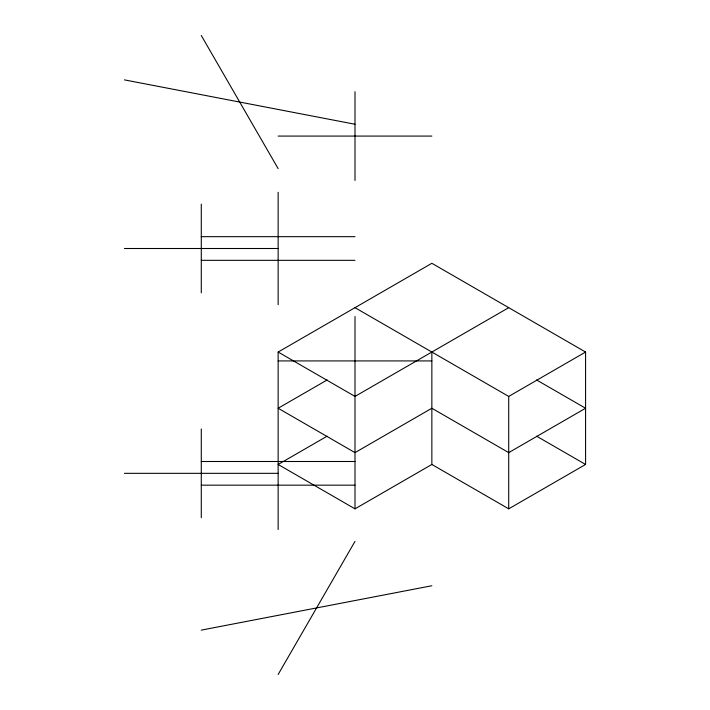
<?xml version="1.0" encoding="UTF-8"?>
<svg xmlns="http://www.w3.org/2000/svg" width="710" height="710" viewBox="0 0 710 710"><rect width="100%" height="100%" fill="white"/><g stroke="black" fill="none" stroke-linecap="round" stroke-linejoin="round"><path stroke-width="1.06" d="M278.142 674.5L355 541.375M278.142 529.545L278.142 352.045L431.858 263.295L585.581 352.045L585.581 464.464L508.715 508.839L431.858 464.464L355 508.839L278.142 464.464L327.141 436.171M327.141 379.965L278.142 408.25L355 452.625L431.858 408.25L508.715 452.625L585.581 408.25L536.582 379.965M508.715 307.67L355 396.42L278.142 352.045M355 307.67L508.715 396.42L585.581 352.045M201.285 630.125L431.858 585.75M278.142 136.08L431.858 136.08M201.285 236.67L355 236.67M124.419 248.5L278.142 248.5M201.285 260.33L355 260.33M278.142 360.92L431.858 360.92M201.285 461.5L355 461.5M124.419 473.33L278.142 473.33M201.285 485.17L355 485.17M124.419 79.875L355 124.25M536.582 436.171L585.581 464.464M201.285 35.5L278.142 168.625M508.715 396.42L508.715 508.839M431.858 352.045L431.858 464.464M355 91.705L355 180.455M355 316.545L355 508.839M278.142 192.295L278.142 304.705M201.285 204.125L201.285 292.875M201.285 428.955L201.285 517.705"/></g></svg>
